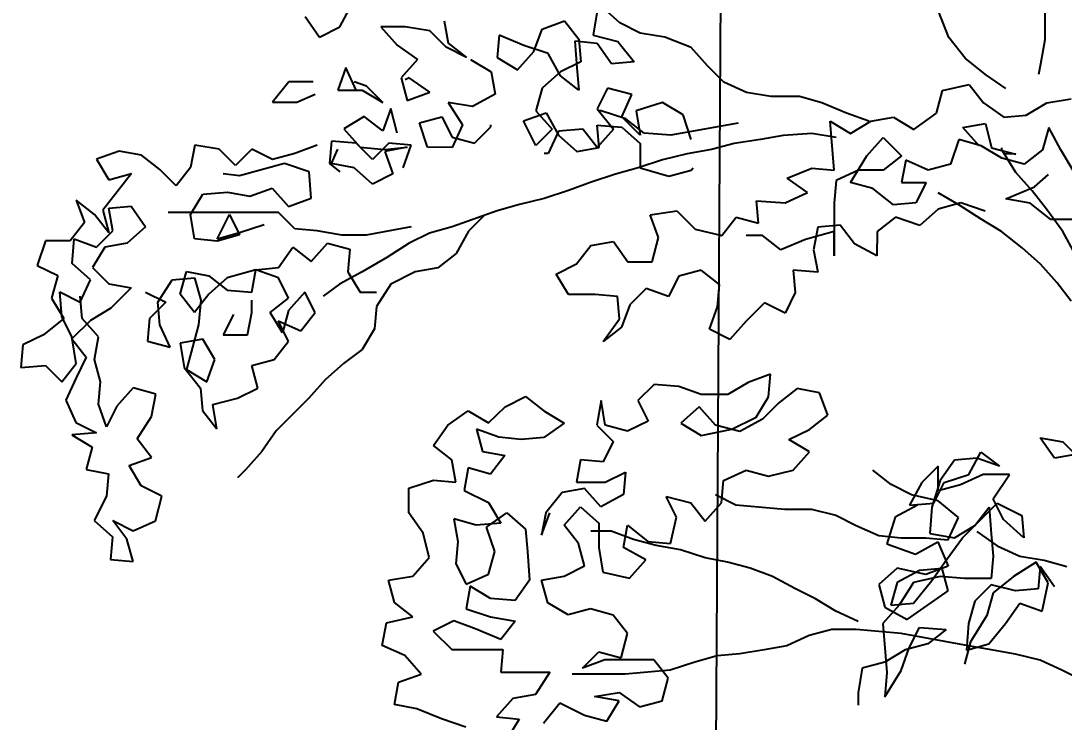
# Model space of a CAD drawing. Header units: millimetres. Extents: x 684983 to 685377, y 990360 to 990509.
# Drawn here: x 685071.111 to 685071.847, y 990440.515 to 990441.01 of the extents above; entities that cross this region are included whole.
import ezdxf

# ---------------------------------------------------------------- set-up
doc = ezdxf.new("R2010")
doc.units = ezdxf.units.MM
doc.layers.add('GRID LEVELS', color=7, linetype='Continuous', lineweight=13)
doc.layers.add('SYMBOLS', color=7, linetype='Continuous')
doc.layers.add('TEAK', color=7, linetype='Continuous')
doc.styles.get("Standard").update_dxf_attribs({"font": 'RomanS'})

# ---------------------------------------------------------------- blocks, each defined once
blk = doc.blocks.new('A$C11072AF8')
at = {"color": 3}
blk.add_line((0.75274, 0.03), (0.75779, 0.80816), dxfattribs=at)
blk = doc.blocks.new('A$C0CA14312')
blk.add_blockref('A$C11072AF8', (0, 0))
blk = doc.blocks.new('CCONUT')
at = {"xscale": 0.6000000000000001, "yscale": 0.6000000000000001, "zscale": 0.6000000000000001}
blk.add_blockref('A$C0CA14312', (-0.45164, -0.018), dxfattribs=at)
blk = doc.blocks.new('A$C25655A80')
at = {"color": 62}
for p, q in [((-0.36371, 1.73452), (-0.36374, 1.69703)), ((-0.69539, 1.7031), (-0.68864, 1.71559)), ((-0.57425, 1.71068), (-0.57619, 1.69915)), ((-0.56368, 1.7049), (-0.57233, 1.7126)), ((-0.40892, 1.69803), (-0.41372, 1.71053)), ((-0.71172, 1.70792), (-0.705, 1.6983)), ((-0.64636, 1.70594), (-0.64444, 1.69537)), ((-0.60022, 1.70205), (-0.58964, 1.70589)), ((-0.58964, 1.70589), (-0.58292, 1.69723)), ((-0.55408, 1.70009), (-0.56368, 1.7049)), ((-0.705, 1.6983), (-0.69539, 1.7031)), ((-0.67616, 1.70308), (-0.66848, 1.69443)), ((-0.66462, 1.70307), (-0.67616, 1.70308)), ((-0.65309, 1.70114), (-0.66462, 1.70307)), ((-0.64541, 1.69344), (-0.65309, 1.70114)), ((-0.62041, 1.69919), (-0.62138, 1.68862)), ((-0.60888, 1.69437), (-0.62041, 1.69919)), ((-0.60407, 1.69148), (-0.60022, 1.70205)), ((-0.57619, 1.69915), (-0.56465, 1.69625)), ((-0.54254, 1.69816), (-0.55408, 1.70009)), ((-0.66848, 1.69443), (-0.65887, 1.68769)), ((-0.64444, 1.69537), (-0.6358, 1.68863)), ((-0.59734, 1.69052), (-0.60888, 1.69437)), ((-0.57427, 1.6953), (-0.58484, 1.69627)), ((-0.58484, 1.69627), (-0.58389, 1.68377)), ((-0.58292, 1.69723), (-0.58197, 1.68666)), ((-0.56755, 1.68568), (-0.57427, 1.6953)), ((-0.56465, 1.69625), (-0.55697, 1.68663)), ((-0.53005, 1.69334), (-0.54254, 1.69816)), ((-0.40124, 1.68841), (-0.40892, 1.69803)), ((-0.36374, 1.69703), (-0.36567, 1.6855)), ((-0.6358, 1.68863), (-0.64541, 1.69344)), ((-0.61177, 1.68284), (-0.60407, 1.69148)), ((-0.59159, 1.67994), (-0.59734, 1.69052)), ((-0.52237, 1.68468), (-0.53005, 1.69334)), ((-0.69252, 1.68387), (-0.69637, 1.6733)), ((-0.68772, 1.6733), (-0.69252, 1.68387)), ((-0.65887, 1.68769), (-0.66657, 1.67904)), ((-0.63388, 1.68767), (-0.62427, 1.68189)), ((-0.62138, 1.68862), (-0.61177, 1.68284)), ((-0.58197, 1.68666), (-0.59158, 1.68186)), ((-0.55697, 1.68663), (-0.56755, 1.68568)), ((-0.51468, 1.67698), (-0.52237, 1.68468)), ((-0.39163, 1.68071), (-0.40124, 1.68841)), ((-0.36567, 1.6855), (-0.36664, 1.68069)), ((-0.66657, 1.67904), (-0.66369, 1.66847)), ((-0.66272, 1.67904), (-0.66465, 1.67808)), ((-0.65312, 1.6723), (-0.66272, 1.67904)), ((-0.62427, 1.68189), (-0.62236, 1.67131)), ((-0.59158, 1.68186), (-0.60024, 1.67418)), ((-0.58294, 1.6732), (-0.59159, 1.67994)), ((-0.58389, 1.68377), (-0.58294, 1.6732)), ((-0.38203, 1.67398), (-0.39163, 1.68071)), ((-0.71944, 1.67717), (-0.72714, 1.66756)), ((-0.70791, 1.67716), (-0.71944, 1.67717)), ((-0.68291, 1.67521), (-0.68868, 1.67714)), ((-0.67523, 1.66752), (-0.68291, 1.67521)), ((-0.60024, 1.67418), (-0.60314, 1.6636)), ((-0.56948, 1.67415), (-0.5743, 1.66454)), ((-0.55795, 1.67125), (-0.56948, 1.67415)), ((-0.50411, 1.67217), (-0.51468, 1.67698)), ((-0.41183, 1.67304), (-0.39933, 1.67591)), ((-0.39933, 1.67591), (-0.39261, 1.66726)), ((-0.7156, 1.66755), (-0.70695, 1.67139)), ((-0.69637, 1.6733), (-0.68484, 1.67329)), ((-0.68484, 1.67329), (-0.67523, 1.66752)), ((-0.66369, 1.66847), (-0.65312, 1.6723)), ((-0.62236, 1.67131), (-0.63293, 1.66555)), ((-0.56276, 1.66068), (-0.55795, 1.67125)), ((-0.49258, 1.67023), (-0.50411, 1.67217)), ((-0.47912, 1.67022), (-0.49258, 1.67023)), ((-0.46855, 1.66733), (-0.47912, 1.67022)), ((-0.41472, 1.66247), (-0.41183, 1.67304)), ((-0.36281, 1.66723), (-0.35127, 1.66914)), ((-0.72714, 1.66756), (-0.7156, 1.66755)), ((-0.67139, 1.66463), (-0.67524, 1.65406)), ((-0.66851, 1.65309), (-0.67139, 1.66463)), ((-0.64447, 1.66749), (-0.63775, 1.65691)), ((-0.63293, 1.66555), (-0.64447, 1.66749)), ((-0.5743, 1.66454), (-0.56661, 1.65492)), ((-0.54353, 1.6674), (-0.55603, 1.66356)), ((-0.53392, 1.66162), (-0.54353, 1.6674)), ((-0.45702, 1.66251), (-0.46855, 1.66733)), ((-0.39261, 1.66726), (-0.383, 1.66052)), ((-0.37243, 1.66147), (-0.36281, 1.66723)), ((-0.68389, 1.66079), (-0.69351, 1.65504)), ((-0.67524, 1.65406), (-0.68389, 1.66079)), ((-0.65794, 1.65789), (-0.64736, 1.66076)), ((-0.64736, 1.66076), (-0.64256, 1.65114)), ((-0.60891, 1.6588), (-0.59833, 1.66264)), ((-0.60314, 1.6636), (-0.59545, 1.65495)), ((-0.59833, 1.66264), (-0.59257, 1.65206)), ((-0.57237, 1.66358), (-0.57334, 1.66358)), ((-0.56084, 1.65972), (-0.57237, 1.66358)), ((-0.55412, 1.65202), (-0.56276, 1.66068)), ((-0.5522, 1.65298), (-0.56084, 1.65972)), ((-0.55603, 1.66356), (-0.55412, 1.65202)), ((-0.53009, 1.65008), (-0.53392, 1.66162)), ((-0.44645, 1.65865), (-0.45702, 1.66251)), ((-0.44549, 1.65865), (-0.43491, 1.66057)), ((-0.43491, 1.66057), (-0.4253, 1.65479)), ((-0.4253, 1.65479), (-0.41472, 1.66247)), ((-0.383, 1.66052), (-0.37243, 1.66147)), ((-0.69351, 1.65504), (-0.68582, 1.64638)), ((-0.6541, 1.64635), (-0.65794, 1.65789)), ((-0.63775, 1.65691), (-0.64257, 1.64634)), ((-0.63199, 1.64825), (-0.62429, 1.65593)), ((-0.62429, 1.65593), (-0.62429, 1.65689)), ((-0.60315, 1.64726), (-0.60891, 1.6588)), ((-0.59545, 1.65495), (-0.60315, 1.64726)), ((-0.58103, 1.65493), (-0.59257, 1.65398)), ((-0.57431, 1.64627), (-0.58103, 1.65493)), ((-0.56661, 1.65492), (-0.57431, 1.64627)), ((-0.5743, 1.65685), (-0.56277, 1.65588)), ((-0.57335, 1.64627), (-0.5743, 1.65685)), ((-0.56277, 1.65588), (-0.55412, 1.64818)), ((-0.50797, 1.65775), (-0.5397, 1.65201)), ((-0.46471, 1.65867), (-0.45511, 1.65289)), ((-0.46281, 1.6356), (-0.46471, 1.65867)), ((-0.45511, 1.65289), (-0.44549, 1.65865)), ((-0.40223, 1.65573), (-0.39166, 1.65764)), ((-0.39455, 1.64707), (-0.40223, 1.65573)), ((-0.39166, 1.65764), (-0.38878, 1.6461)), ((-0.36186, 1.65569), (-0.36475, 1.64512)), ((-0.3561, 1.64511), (-0.36186, 1.65569)), ((-0.64256, 1.65114), (-0.63199, 1.64825)), ((-0.59257, 1.65398), (-0.59739, 1.64341)), ((-0.59257, 1.65206), (-0.58393, 1.64436)), ((-0.5397, 1.65201), (-0.5522, 1.65298)), ((-0.49741, 1.65005), (-0.5099, 1.64814)), ((-0.48683, 1.65196), (-0.49741, 1.65005)), ((-0.47337, 1.65291), (-0.48683, 1.65196)), ((-0.46184, 1.65098), (-0.47337, 1.65291)), ((-0.44742, 1.64231), (-0.43973, 1.65096)), ((-0.43973, 1.65096), (-0.43108, 1.6423)), ((-0.40416, 1.64996), (-0.40801, 1.63843)), ((-0.39359, 1.64707), (-0.40416, 1.64996)), ((-0.79926, 1.64456), (-0.80984, 1.64072)), ((-0.78869, 1.64263), (-0.79926, 1.64456)), ((-0.76369, 1.64741), (-0.76562, 1.63684)), ((-0.75215, 1.64548), (-0.76369, 1.64741)), ((-0.74447, 1.63778), (-0.75215, 1.64548)), ((-0.73677, 1.64546), (-0.74447, 1.63778)), ((-0.72717, 1.64065), (-0.73677, 1.64546)), ((-0.70601, 1.64736), (-0.71659, 1.64352)), ((-0.69928, 1.64927), (-0.70025, 1.6387)), ((-0.69929, 1.6387), (-0.6964, 1.64543)), ((-0.68774, 1.6483), (-0.69928, 1.64927)), ((-0.68006, 1.6406), (-0.68774, 1.6483)), ((-0.68582, 1.64638), (-0.67429, 1.6454)), ((-0.67236, 1.64829), (-0.68006, 1.6406)), ((-0.66371, 1.64636), (-0.67429, 1.64444)), ((-0.67429, 1.6454), (-0.66371, 1.64636)), ((-0.66179, 1.64732), (-0.67236, 1.64829)), ((-0.66565, 1.63675), (-0.66179, 1.64732)), ((-0.64257, 1.64634), (-0.6541, 1.64635)), ((-0.58393, 1.64436), (-0.57335, 1.64627)), ((-0.55412, 1.64818), (-0.55413, 1.63664)), ((-0.52048, 1.64526), (-0.53202, 1.64335)), ((-0.5099, 1.64814), (-0.52048, 1.64526)), ((-0.38398, 1.64129), (-0.39359, 1.64707)), ((-0.38878, 1.6461), (-0.37725, 1.64321)), ((-0.38398, 1.64514), (-0.38398, 1.6461)), ((-0.37726, 1.63456), (-0.38398, 1.64514)), ((-0.36475, 1.64512), (-0.37341, 1.6384)), ((-0.35034, 1.6355), (-0.3561, 1.64511)), ((-0.80984, 1.64072), (-0.80408, 1.6311)), ((-0.78004, 1.63589), (-0.78869, 1.64263)), ((-0.71659, 1.64352), (-0.72717, 1.64065)), ((-0.67429, 1.64444), (-0.67045, 1.63387)), ((-0.59739, 1.64341), (-0.59931, 1.64341)), ((-0.54356, 1.64048), (-0.5551, 1.63664)), ((-0.53202, 1.64335), (-0.54356, 1.64048)), ((-0.45513, 1.62982), (-0.44742, 1.64231)), ((-0.43108, 1.6423), (-0.43974, 1.63558)), ((-0.42916, 1.64037), (-0.43109, 1.6298)), ((-0.41859, 1.63556), (-0.42916, 1.64037)), ((-0.37341, 1.6384), (-0.38398, 1.64129)), ((-0.37725, 1.64321), (-0.38302, 1.64322)), ((-0.77236, 1.62819), (-0.78004, 1.63589)), ((-0.76562, 1.63684), (-0.77236, 1.62819)), ((-0.7214, 1.63872), (-0.74255, 1.63297)), ((-0.70987, 1.63486), (-0.7214, 1.63872)), ((-0.70892, 1.62237), (-0.70987, 1.63486)), ((-0.70025, 1.6387), (-0.69545, 1.63485)), ((-0.68872, 1.63677), (-0.69929, 1.6387)), ((-0.68007, 1.62907), (-0.68872, 1.63677)), ((-0.5551, 1.63664), (-0.56567, 1.63377)), ((-0.55413, 1.63664), (-0.54068, 1.63279)), ((-0.54068, 1.63279), (-0.5301, 1.63566)), ((-0.5301, 1.63566), (-0.52914, 1.63662)), ((-0.48493, 1.63177), (-0.47339, 1.63657)), ((-0.47339, 1.63657), (-0.46281, 1.6356)), ((-0.45128, 1.63559), (-0.46185, 1.63079)), ((-0.43974, 1.63558), (-0.45128, 1.63559)), ((-0.40801, 1.63843), (-0.41859, 1.63556)), ((-0.7935, 1.63398), (-0.80698, 1.61669)), ((-0.80408, 1.6311), (-0.7935, 1.63398)), ((-0.74255, 1.63297), (-0.75024, 1.63394)), ((-0.67045, 1.63387), (-0.68007, 1.62907)), ((-0.57721, 1.62994), (-0.58779, 1.6261)), ((-0.56567, 1.63377), (-0.57721, 1.62994)), ((-0.47532, 1.62504), (-0.48493, 1.63177)), ((-0.46185, 1.63079), (-0.46283, 1.62022)), ((-0.44455, 1.62693), (-0.45513, 1.62982)), ((-0.43109, 1.6298), (-0.41956, 1.62979)), ((-0.41956, 1.62979), (-0.42437, 1.62018)), ((-0.36957, 1.6259), (-0.37726, 1.63456)), ((-0.36861, 1.62782), (-0.36188, 1.63358)), ((-0.75986, 1.62433), (-0.74833, 1.62529)), ((-0.74833, 1.62529), (-0.73776, 1.62335)), ((-0.73776, 1.62335), (-0.72718, 1.62719)), ((-0.72718, 1.62719), (-0.71949, 1.61853)), ((-0.58779, 1.6261), (-0.59933, 1.62227)), ((-0.4859, 1.62024), (-0.47532, 1.62504)), ((-0.43495, 1.61923), (-0.44455, 1.62693)), ((-0.40419, 1.6192), (-0.4138, 1.62498)), ((-0.38207, 1.62207), (-0.36861, 1.62782)), ((-0.36285, 1.61724), (-0.36957, 1.6259)), ((-0.81947, 1.62151), (-0.81563, 1.61093)), ((-0.81082, 1.61477), (-0.81947, 1.62151)), ((-0.76564, 1.61473), (-0.75986, 1.62433)), ((-0.71949, 1.61853), (-0.70892, 1.62237)), ((-0.59933, 1.62227), (-0.61087, 1.61939)), ((-0.49935, 1.62121), (-0.4859, 1.62024)), ((-0.4984, 1.61064), (-0.49935, 1.62121)), ((-0.46283, 1.62022), (-0.46285, 1.59522)), ((-0.42437, 1.62018), (-0.43495, 1.61923)), ((-0.40323, 1.62016), (-0.4138, 1.61729)), ((-0.39169, 1.61631), (-0.40323, 1.62016)), ((-0.37054, 1.62013), (-0.38207, 1.62207)), ((-0.36093, 1.61243), (-0.37054, 1.62013)), ((-0.80698, 1.61669), (-0.8041, 1.60611)), ((-0.80409, 1.61765), (-0.79352, 1.6186)), ((-0.80218, 1.60707), (-0.80409, 1.61765)), ((-0.79352, 1.6186), (-0.78679, 1.60898)), ((-0.7243, 1.61565), (-0.77621, 1.6157)), ((-0.71662, 1.60795), (-0.7243, 1.61565)), ((-0.62144, 1.61652), (-0.6426, 1.60885)), ((-0.61087, 1.61939), (-0.62144, 1.61652)), ((-0.54935, 1.61453), (-0.53685, 1.61644)), ((-0.53685, 1.61644), (-0.52821, 1.60778)), ((-0.4138, 1.61729), (-0.42246, 1.60961)), ((-0.39362, 1.61246), (-0.40419, 1.6192)), ((-0.35517, 1.60666), (-0.36285, 1.61724)), ((-0.81563, 1.61093), (-0.82237, 1.60228)), ((-0.8041, 1.60611), (-0.81082, 1.61477)), ((-0.76373, 1.60319), (-0.76564, 1.61473)), ((-0.75315, 1.60318), (-0.74738, 1.61471)), ((-0.74738, 1.61471), (-0.74258, 1.60509)), ((-0.62721, 1.6146), (-0.63491, 1.60692)), ((-0.54551, 1.60395), (-0.54935, 1.61453)), ((-0.51571, 1.60489), (-0.50897, 1.61353)), ((-0.50897, 1.61353), (-0.4984, 1.61064)), ((-0.43399, 1.61346), (-0.44265, 1.60674)), ((-0.42246, 1.60961), (-0.43399, 1.61346)), ((-0.38401, 1.60669), (-0.39362, 1.61246)), ((-0.3494, 1.61242), (-0.36093, 1.61243)), ((-0.80987, 1.59939), (-0.80218, 1.60707)), ((-0.78679, 1.60898), (-0.79545, 1.6013)), ((-0.74258, 1.60605), (-0.75315, 1.60318)), ((-0.73104, 1.60989), (-0.74258, 1.60605)), ((-0.70605, 1.60698), (-0.71662, 1.60795)), ((-0.69451, 1.60505), (-0.70605, 1.60698)), ((-0.66183, 1.60886), (-0.68298, 1.60504)), ((-0.65318, 1.60597), (-0.66279, 1.60117)), ((-0.6426, 1.60885), (-0.65318, 1.60597)), ((-0.63491, 1.60692), (-0.64069, 1.59635)), ((-0.52821, 1.60778), (-0.51571, 1.60489)), ((-0.46284, 1.60676), (-0.4763, 1.60293)), ((-0.47053, 1.60869), (-0.47246, 1.59812)), ((-0.45995, 1.60964), (-0.47053, 1.60869)), ((-0.46285, 1.59522), (-0.46284, 1.60676)), ((-0.45323, 1.60098), (-0.45995, 1.60964)), ((-0.44265, 1.60674), (-0.44266, 1.59521)), ((-0.37441, 1.59899), (-0.38401, 1.60669)), ((-0.34941, 1.59608), (-0.35517, 1.60666)), ((-0.8339, 1.60229), (-0.83776, 1.59076)), ((-0.82237, 1.60228), (-0.8339, 1.60229)), ((-0.82142, 1.59171), (-0.82045, 1.60324)), ((-0.82045, 1.60324), (-0.80987, 1.59939)), ((-0.79545, 1.6013), (-0.80603, 1.59938)), ((-0.75316, 1.60222), (-0.76373, 1.60319)), ((-0.74258, 1.60509), (-0.75316, 1.60222)), ((-0.70894, 1.59257), (-0.70125, 1.60121)), ((-0.70125, 1.60121), (-0.69067, 1.59832)), ((-0.68298, 1.60504), (-0.69451, 1.60505)), ((-0.66279, 1.60117), (-0.67337, 1.59446)), ((-0.57724, 1.60013), (-0.56666, 1.60205)), ((-0.56666, 1.60205), (-0.55994, 1.59243)), ((-0.54841, 1.59242), (-0.54551, 1.60395)), ((-0.49649, 1.60487), (-0.50418, 1.60487)), ((-0.48784, 1.59813), (-0.49649, 1.60487)), ((-0.4763, 1.60293), (-0.48784, 1.59813)), ((-0.44266, 1.59521), (-0.45323, 1.60098)), ((-0.80603, 1.59938), (-0.81181, 1.58978)), ((-0.72433, 1.5897), (-0.71759, 1.5993)), ((-0.71759, 1.5993), (-0.70894, 1.59257)), ((-0.69067, 1.59832), (-0.69165, 1.58774)), ((-0.64069, 1.59635), (-0.64935, 1.58963)), ((-0.58398, 1.59149), (-0.57724, 1.60013)), ((-0.47246, 1.59812), (-0.47055, 1.58754)), ((-0.36576, 1.59129), (-0.37441, 1.59899)), ((-0.83776, 1.59076), (-0.82815, 1.58595)), ((-0.81277, 1.58401), (-0.82142, 1.59171)), ((-0.67337, 1.59446), (-0.68492, 1.58774)), ((-0.59359, 1.58669), (-0.58398, 1.59149)), ((-0.55994, 1.59243), (-0.54841, 1.59242)), ((-0.35808, 1.58263), (-0.36576, 1.59129)), ((-0.82815, 1.58595), (-0.83105, 1.57537)), ((-0.81181, 1.58978), (-0.80412, 1.58208)), ((-0.77048, 1.57724), (-0.76759, 1.58781)), ((-0.76759, 1.58781), (-0.75702, 1.58588)), ((-0.75702, 1.58588), (-0.74837, 1.57914)), ((-0.7349, 1.58874), (-0.74836, 1.58491)), ((-0.73684, 1.57817), (-0.7349, 1.58874)), ((-0.7349, 1.58874), (-0.72433, 1.5897)), ((-0.72433, 1.58489), (-0.7349, 1.58874)), ((-0.68492, 1.58774), (-0.6955, 1.58198)), ((-0.69165, 1.58774), (-0.68589, 1.57812)), ((-0.65992, 1.58771), (-0.67146, 1.58196)), ((-0.64935, 1.58963), (-0.65992, 1.58771)), ((-0.58783, 1.57707), (-0.59359, 1.58669)), ((-0.53592, 1.58568), (-0.54073, 1.57607)), ((-0.52534, 1.58855), (-0.53592, 1.58568)), ((-0.51669, 1.58181), (-0.52534, 1.58855)), ((-0.48208, 1.58851), (-0.48113, 1.57794)), ((-0.47055, 1.58754), (-0.48208, 1.58851)), ((-0.81759, 1.57344), (-0.81277, 1.58401)), ((-0.80412, 1.58208), (-0.79355, 1.58015)), ((-0.78106, 1.57341), (-0.77432, 1.58397)), ((-0.77432, 1.58397), (-0.76375, 1.58492)), ((-0.76375, 1.58492), (-0.76087, 1.57435)), ((-0.74836, 1.58491), (-0.75702, 1.57723)), ((-0.71953, 1.57527), (-0.72433, 1.58489)), ((-0.6955, 1.58198), (-0.70319, 1.57622)), ((-0.67146, 1.58196), (-0.6782, 1.57139)), ((-0.51766, 1.57124), (-0.51669, 1.58181)), ((-0.35136, 1.57397), (-0.35808, 1.58263)), ((-0.8272, 1.57825), (-0.81759, 1.57344)), ((-0.82625, 1.56672), (-0.8272, 1.57825)), ((-0.81663, 1.56575), (-0.81759, 1.57632)), ((-0.79355, 1.58015), (-0.80317, 1.57054)), ((-0.78682, 1.57822), (-0.77721, 1.5734)), ((-0.76376, 1.56858), (-0.77048, 1.57724)), ((-0.75702, 1.57723), (-0.76376, 1.56858)), ((-0.74837, 1.57914), (-0.73684, 1.57817)), ((-0.71184, 1.57815), (-0.71954, 1.5695)), ((-0.70704, 1.56853), (-0.71184, 1.57815)), ((-0.68589, 1.57812), (-0.6782, 1.57812)), ((-0.57534, 1.57706), (-0.58783, 1.57707)), ((-0.56476, 1.57609), (-0.57534, 1.57706)), ((-0.56381, 1.56552), (-0.56476, 1.57609)), ((-0.5513, 1.57992), (-0.559, 1.57224)), ((-0.54073, 1.57607), (-0.5513, 1.57992)), ((-0.48113, 1.57794), (-0.48594, 1.56833)), ((-0.83105, 1.57537), (-0.82529, 1.56576)), ((-0.77721, 1.5734), (-0.78491, 1.56572)), ((-0.78011, 1.56283), (-0.78106, 1.57341)), ((-0.76087, 1.57435), (-0.76184, 1.56281)), ((-0.73684, 1.56856), (-0.73684, 1.57433)), ((-0.72819, 1.56855), (-0.71953, 1.57527)), ((-0.6782, 1.57139), (-0.67917, 1.56081)), ((-0.559, 1.57224), (-0.56285, 1.56167)), ((-0.52152, 1.56067), (-0.51766, 1.57124)), ((-0.49555, 1.57314), (-0.50421, 1.5645)), ((-0.48594, 1.56833), (-0.49555, 1.57314)), ((-0.82145, 1.5571), (-0.82625, 1.56672)), ((-0.80317, 1.57054), (-0.81279, 1.56478)), ((-0.7455, 1.5676), (-0.75031, 1.558)), ((-0.73878, 1.55799), (-0.73684, 1.56856)), ((-0.72243, 1.55893), (-0.72819, 1.56855)), ((-0.71954, 1.5695), (-0.72243, 1.55893)), ((-0.71378, 1.55989), (-0.70704, 1.56853)), ((-0.82529, 1.56576), (-0.83491, 1.55807)), ((-0.81279, 1.56478), (-0.82145, 1.55614)), ((-0.80895, 1.55709), (-0.81663, 1.56575)), ((-0.78491, 1.56572), (-0.78588, 1.55514)), ((-0.77531, 1.55225), (-0.78011, 1.56283)), ((-0.76184, 1.56281), (-0.76763, 1.54167)), ((-0.72435, 1.5647), (-0.71378, 1.55989)), ((-0.71955, 1.55508), (-0.72435, 1.5647)), ((-0.57151, 1.55495), (-0.56381, 1.56552)), ((-0.56285, 1.56167), (-0.57151, 1.55495)), ((-0.50421, 1.5645), (-0.51191, 1.55586)), ((-0.83491, 1.55807), (-0.84452, 1.55328)), ((-0.81954, 1.5446), (-0.82145, 1.5571)), ((-0.81088, 1.54652), (-0.80895, 1.55709)), ((-0.75031, 1.558), (-0.73878, 1.55799)), ((-0.67917, 1.56081), (-0.68495, 1.55121)), ((-0.51191, 1.55586), (-0.52152, 1.56067)), ((-0.84452, 1.55328), (-0.84549, 1.5427)), ((-0.82145, 1.55614), (-0.81473, 1.54748)), ((-0.78588, 1.55514), (-0.77531, 1.55225)), ((-0.75993, 1.55608), (-0.7705, 1.55417)), ((-0.7705, 1.55417), (-0.76859, 1.54263)), ((-0.75417, 1.54646), (-0.75993, 1.55608)), ((-0.72629, 1.54644), (-0.71955, 1.55508)), ((-0.81473, 1.54748), (-0.81954, 1.53787)), ((-0.80801, 1.53594), (-0.81088, 1.54652)), ((-0.75802, 1.53589), (-0.75417, 1.54646)), ((-0.73687, 1.54356), (-0.72629, 1.54644)), ((-0.68495, 1.55121), (-0.69361, 1.54449)), ((-0.84549, 1.5427), (-0.83396, 1.54365)), ((-0.83396, 1.54365), (-0.82628, 1.53596)), ((-0.82628, 1.53596), (-0.81954, 1.5446)), ((-0.76859, 1.54263), (-0.76091, 1.53301)), ((-0.76763, 1.54167), (-0.75802, 1.53589)), ((-0.73399, 1.53299), (-0.73687, 1.54356)), ((-0.69361, 1.54449), (-0.70227, 1.5368)), ((-0.81954, 1.53787), (-0.82436, 1.5273)), ((-0.70227, 1.5368), (-0.70996, 1.52816)), ((-0.4927, 1.5395), (-0.50328, 1.53566)), ((-0.49367, 1.52892), (-0.4927, 1.5395)), ((-0.80898, 1.52537), (-0.80801, 1.53594)), ((-0.79263, 1.53304), (-0.80033, 1.5244)), ((-0.78206, 1.53015), (-0.79263, 1.53304)), ((-0.76091, 1.53301), (-0.75996, 1.52244)), ((-0.74361, 1.52819), (-0.73399, 1.53299)), ((-0.5475, 1.53474), (-0.5552, 1.52706)), ((-0.53596, 1.53377), (-0.5475, 1.53474)), ((-0.52539, 1.52991), (-0.53596, 1.53377)), ((-0.50328, 1.53566), (-0.5129, 1.5299)), ((-0.48021, 1.53275), (-0.48887, 1.52603)), ((-0.46964, 1.53082), (-0.48021, 1.53275)), ((-0.82436, 1.5273), (-0.81956, 1.51672)), ((-0.78399, 1.51957), (-0.78206, 1.53015)), ((-0.75515, 1.52532), (-0.74361, 1.52819)), ((-0.70996, 1.52816), (-0.72536, 1.51279)), ((-0.61768, 1.52423), (-0.60807, 1.52903)), ((-0.60807, 1.52903), (-0.59942, 1.52229)), ((-0.5725, 1.52707), (-0.57443, 1.51554)), ((-0.57059, 1.51553), (-0.5725, 1.52707)), ((-0.5552, 1.52706), (-0.5504, 1.51744)), ((-0.5129, 1.5299), (-0.52539, 1.52991)), ((-0.49945, 1.51931), (-0.49367, 1.52892)), ((-0.4658, 1.52024), (-0.46964, 1.53082)), ((-0.80515, 1.51479), (-0.80898, 1.52537)), ((-0.80033, 1.5244), (-0.80515, 1.51479)), ((-0.75996, 1.52244), (-0.75324, 1.51378)), ((-0.75324, 1.51378), (-0.75515, 1.52532)), ((-0.64461, 1.5156), (-0.63499, 1.52232)), ((-0.63499, 1.52232), (-0.62538, 1.51655)), ((-0.62538, 1.51655), (-0.61768, 1.52423)), ((-0.59942, 1.52229), (-0.58981, 1.51651)), ((-0.52636, 1.52415), (-0.53502, 1.51646)), ((-0.51868, 1.51549), (-0.52636, 1.52415)), ((-0.48887, 1.52603), (-0.49656, 1.51835)), ((-0.79073, 1.50901), (-0.78399, 1.51957)), ((-0.5504, 1.51744), (-0.56002, 1.51264)), ((-0.51099, 1.51356), (-0.49945, 1.51931)), ((-0.49656, 1.51835), (-0.50714, 1.51259)), ((-0.47446, 1.51352), (-0.4658, 1.52024)), ((-0.81956, 1.51672), (-0.80995, 1.51191)), ((-0.72536, 1.51279), (-0.7321, 1.50319)), ((-0.65135, 1.506), (-0.64461, 1.5156)), ((-0.63115, 1.51367), (-0.62828, 1.50309)), ((-0.62058, 1.50981), (-0.63115, 1.51367)), ((-0.58981, 1.51651), (-0.59943, 1.50979)), ((-0.57443, 1.51554), (-0.56675, 1.50784)), ((-0.56002, 1.51264), (-0.57059, 1.51553)), ((-0.53502, 1.51646), (-0.52541, 1.51069)), ((-0.52541, 1.51069), (-0.51099, 1.51356)), ((-0.50714, 1.51259), (-0.51868, 1.51549)), ((-0.48408, 1.50873), (-0.47446, 1.51352)), ((-0.80995, 1.51191), (-0.82149, 1.51096)), ((-0.82149, 1.51096), (-0.81188, 1.50518)), ((-0.78401, 1.50035), (-0.79073, 1.50901)), ((-0.61001, 1.50884), (-0.62058, 1.50981)), ((-0.59943, 1.50979), (-0.61001, 1.50884)), ((-0.56675, 1.50784), (-0.57156, 1.49823)), ((-0.47447, 1.50295), (-0.48408, 1.50873)), ((-0.36584, 1.50958), (-0.35526, 1.50765)), ((-0.35912, 1.49996), (-0.36584, 1.50958)), ((-0.35526, 1.50765), (-0.34662, 1.49899)), ((-0.81188, 1.50518), (-0.81478, 1.49461)), ((-0.7321, 1.50319), (-0.7398, 1.49454)), ((-0.6427, 1.49926), (-0.65135, 1.506)), ((-0.62828, 1.50309), (-0.6177, 1.50116)), ((-0.48217, 1.4943), (-0.47447, 1.50295)), ((-0.3995, 1.49231), (-0.39372, 1.50288)), ((-0.39372, 1.50288), (-0.38507, 1.49614)), ((-0.79459, 1.49651), (-0.78401, 1.50035)), ((-0.64079, 1.48868), (-0.6427, 1.49926)), ((-0.6177, 1.50116), (-0.62444, 1.49251)), ((-0.58214, 1.4992), (-0.58407, 1.48863)), ((-0.57156, 1.49823), (-0.58214, 1.4992)), ((-0.40622, 1.49904), (-0.41296, 1.48943)), ((-0.39564, 1.49999), (-0.40622, 1.49904)), ((-0.38507, 1.49614), (-0.39564, 1.49999)), ((-0.34854, 1.50187), (-0.35912, 1.49996)), ((-0.81478, 1.49461), (-0.8042, 1.49268)), ((-0.8042, 1.49268), (-0.80518, 1.4821)), ((-0.78883, 1.48689), (-0.79459, 1.49651)), ((-0.7398, 1.49454), (-0.74364, 1.4907)), ((-0.63501, 1.49541), (-0.63695, 1.48483)), ((-0.62444, 1.49251), (-0.63501, 1.49541)), ((-0.57061, 1.48862), (-0.56099, 1.49342)), ((-0.56099, 1.49342), (-0.56197, 1.48284)), ((-0.51486, 1.48953), (-0.50428, 1.49432)), ((-0.50428, 1.49432), (-0.49371, 1.49143)), ((-0.49371, 1.49143), (-0.48217, 1.4943)), ((-0.43603, 1.48753), (-0.44468, 1.49427)), ((-0.41391, 1.49616), (-0.42161, 1.48848)), ((-0.41392, 1.48463), (-0.41391, 1.49616)), ((-0.6629, 1.48582), (-0.65136, 1.48965)), ((-0.65136, 1.48965), (-0.64079, 1.48868)), ((-0.58407, 1.48863), (-0.57061, 1.48862)), ((-0.51583, 1.47895), (-0.51486, 1.48953)), ((-0.42642, 1.48272), (-0.43603, 1.48753)), ((-0.42161, 1.48848), (-0.42739, 1.47791)), ((-0.41296, 1.48943), (-0.41681, 1.47694)), ((-0.41585, 1.47886), (-0.41104, 1.48847)), ((-0.40335, 1.4875), (-0.41392, 1.48463)), ((-0.41104, 1.48847), (-0.3995, 1.49231)), ((-0.39277, 1.4923), (-0.40335, 1.4875)), ((-0.38027, 1.49229), (-0.39277, 1.4923)), ((-0.38797, 1.48076), (-0.38027, 1.49229)), ((-0.77922, 1.48208), (-0.78883, 1.48689)), ((-0.66291, 1.47428), (-0.6629, 1.48582)), ((-0.63695, 1.48483), (-0.62542, 1.47905)), ((-0.5908, 1.48383), (-0.5985, 1.47422)), ((-0.58023, 1.48574), (-0.5908, 1.48383)), ((-0.57255, 1.47708), (-0.58023, 1.48574)), ((-0.56197, 1.48284), (-0.57255, 1.47708)), ((-0.51871, 1.4828), (-0.5091, 1.47799)), ((-0.41393, 1.47982), (-0.42642, 1.48272)), ((-0.80518, 1.4821), (-0.81095, 1.47057)), ((-0.78212, 1.47055), (-0.77922, 1.48208)), ((-0.62542, 1.47905), (-0.61966, 1.46944)), ((-0.54178, 1.48186), (-0.53025, 1.47897)), ((-0.53698, 1.47224), (-0.54178, 1.48186)), ((-0.53025, 1.47897), (-0.52353, 1.47031)), ((-0.52353, 1.47031), (-0.51583, 1.47895)), ((-0.5091, 1.47799), (-0.48603, 1.47604)), ((-0.42354, 1.47791), (-0.43412, 1.47215)), ((-0.42739, 1.47791), (-0.41585, 1.47886)), ((-0.40432, 1.47212), (-0.41393, 1.47982)), ((-0.40241, 1.46251), (-0.38605, 1.47884)), ((-0.38317, 1.47114), (-0.38797, 1.48076)), ((-0.38605, 1.47884), (-0.37452, 1.47306)), ((-0.65619, 1.46466), (-0.66291, 1.47428)), ((-0.62639, 1.46752), (-0.61677, 1.47424)), ((-0.61677, 1.47424), (-0.60812, 1.46654)), ((-0.60044, 1.46365), (-0.59658, 1.47422)), ((-0.5985, 1.47422), (-0.60044, 1.46365)), ((-0.58986, 1.46845), (-0.58216, 1.47709)), ((-0.58216, 1.47709), (-0.57351, 1.46939)), ((-0.48603, 1.47604), (-0.47353, 1.47603)), ((-0.47353, 1.47603), (-0.462, 1.47314)), ((-0.462, 1.47314), (-0.45239, 1.46832)), ((-0.41681, 1.47694), (-0.41779, 1.46445)), ((-0.39664, 1.46827), (-0.3899, 1.47692)), ((-0.3899, 1.47692), (-0.38895, 1.46442)), ((-0.37452, 1.47306), (-0.37357, 1.46248)), ((-0.81095, 1.47057), (-0.80231, 1.46287)), ((-0.8023, 1.47057), (-0.79269, 1.46575)), ((-0.79558, 1.46191), (-0.8023, 1.47057)), ((-0.79269, 1.46575), (-0.78212, 1.47055)), ((-0.64176, 1.47138), (-0.63985, 1.4608)), ((-0.63119, 1.46849), (-0.64176, 1.47138)), ((-0.61966, 1.46944), (-0.63119, 1.46849)), ((-0.58314, 1.45979), (-0.58986, 1.46845)), ((-0.57351, 1.46939), (-0.57352, 1.45786)), ((-0.56199, 1.45785), (-0.56006, 1.46842)), ((-0.56006, 1.46842), (-0.55045, 1.46072)), ((-0.53988, 1.45975), (-0.53698, 1.47224)), ((-0.45239, 1.46832), (-0.44182, 1.46351)), ((-0.43412, 1.47215), (-0.43798, 1.45966)), ((-0.40914, 1.46155), (-0.40432, 1.47212)), ((-0.40625, 1.46251), (-0.39664, 1.46827)), ((-0.37357, 1.46248), (-0.38317, 1.47114)), ((-0.65332, 1.45313), (-0.65619, 1.46466)), ((-0.62255, 1.45598), (-0.62639, 1.46752)), ((-0.60812, 1.46654), (-0.60717, 1.45597)), ((-0.56775, 1.46554), (-0.57736, 1.46555)), ((-0.55718, 1.46169), (-0.56775, 1.46554)), ((-0.44182, 1.46351), (-0.43125, 1.46254)), ((-0.41779, 1.46445), (-0.40625, 1.46251)), ((-0.39568, 1.46539), (-0.38607, 1.45865)), ((-0.38895, 1.46442), (-0.388, 1.45384)), ((-0.80231, 1.46287), (-0.80328, 1.4523)), ((-0.79271, 1.45133), (-0.79558, 1.46191)), ((-0.63985, 1.4608), (-0.64082, 1.45023)), ((-0.58026, 1.44921), (-0.58314, 1.45979)), ((-0.54661, 1.4588), (-0.55718, 1.46169)), ((-0.55045, 1.46072), (-0.53988, 1.45975)), ((-0.53507, 1.45686), (-0.54661, 1.4588)), ((-0.43798, 1.45966), (-0.42453, 1.45484)), ((-0.43125, 1.46254), (-0.41971, 1.46252)), ((-0.42453, 1.45484), (-0.41395, 1.4606)), ((-0.41971, 1.46252), (-0.40914, 1.46155)), ((-0.41395, 1.4606), (-0.40915, 1.44906)), ((-0.41011, 1.45194), (-0.40241, 1.46251)), ((-0.38607, 1.45865), (-0.3755, 1.45383)), ((-0.66101, 1.44448), (-0.65332, 1.45313)), ((-0.62545, 1.44541), (-0.62255, 1.45598)), ((-0.60717, 1.45597), (-0.60622, 1.44251)), ((-0.57352, 1.45786), (-0.57161, 1.44632)), ((-0.55142, 1.45207), (-0.56199, 1.45785)), ((-0.52354, 1.45301), (-0.53507, 1.45686)), ((-0.388, 1.45384), (-0.38897, 1.44327)), ((-0.3755, 1.45383), (-0.36397, 1.4519)), ((-0.80328, 1.4523), (-0.79271, 1.45133)), ((-0.64082, 1.45023), (-0.63602, 1.44061)), ((-0.58988, 1.44442), (-0.58026, 1.44921)), ((-0.55912, 1.44343), (-0.55142, 1.45207)), ((-0.51297, 1.45107), (-0.52354, 1.45301)), ((-0.5024, 1.44818), (-0.51297, 1.45107)), ((-0.49183, 1.44433), (-0.5024, 1.44818)), ((-0.40915, 1.44906), (-0.41973, 1.44522)), ((-0.41685, 1.44233), (-0.41011, 1.45194)), ((-0.36781, 1.45094), (-0.37839, 1.44422)), ((-0.36205, 1.44132), (-0.36781, 1.45094)), ((-0.36589, 1.44902), (-0.36686, 1.43844)), ((-0.35917, 1.4394), (-0.36589, 1.44902)), ((-0.36397, 1.4519), (-0.35339, 1.44901)), ((-0.67255, 1.44257), (-0.66101, 1.44448)), ((-0.63602, 1.44061), (-0.62545, 1.44541)), ((-0.60045, 1.4425), (-0.58988, 1.44442)), ((-0.57161, 1.44632), (-0.55912, 1.44343)), ((-0.48126, 1.43855), (-0.49183, 1.44433)), ((-0.43318, 1.44812), (-0.44184, 1.44043)), ((-0.42261, 1.44715), (-0.43319, 1.44139)), ((-0.41973, 1.44522), (-0.43318, 1.44812)), ((-0.413, 1.44425), (-0.4255, 1.44138)), ((-0.41203, 1.4481), (-0.42261, 1.44715)), ((-0.40146, 1.44328), (-0.413, 1.44425)), ((-0.40916, 1.43752), (-0.41203, 1.4481)), ((-0.38897, 1.44327), (-0.40146, 1.44328)), ((-0.37839, 1.44422), (-0.38801, 1.43654)), ((-0.66968, 1.43199), (-0.67255, 1.44257)), ((-0.6341, 1.43965), (-0.63604, 1.42908)), ((-0.6245, 1.43387), (-0.6341, 1.43965)), ((-0.60622, 1.44251), (-0.61296, 1.4329)), ((-0.59758, 1.43193), (-0.60045, 1.4425)), ((-0.47165, 1.43373), (-0.48126, 1.43855)), ((-0.44184, 1.44043), (-0.43897, 1.42986)), ((-0.43319, 1.44139), (-0.43608, 1.43082)), ((-0.4255, 1.44138), (-0.43224, 1.43081)), ((-0.42551, 1.43177), (-0.41685, 1.44233)), ((-0.38897, 1.44039), (-0.39667, 1.4327)), ((-0.37744, 1.43749), (-0.38897, 1.44039)), ((-0.36686, 1.43844), (-0.37744, 1.43749)), ((-0.36495, 1.42787), (-0.36205, 1.44132)), ((-0.61296, 1.4329), (-0.6245, 1.43387)), ((-0.46204, 1.42796), (-0.47165, 1.43373)), ((-0.4284, 1.42408), (-0.40916, 1.43752)), ((-0.38801, 1.43654), (-0.39091, 1.42597)), ((-0.66103, 1.42525), (-0.66968, 1.43199)), ((-0.63604, 1.42908), (-0.6245, 1.42522)), ((-0.58797, 1.42615), (-0.59758, 1.43193)), ((-0.5774, 1.42902), (-0.58797, 1.42615)), ((-0.56682, 1.42613), (-0.5774, 1.42902)), ((-0.43224, 1.43081), (-0.43994, 1.42217)), ((-0.43897, 1.42986), (-0.4284, 1.42408)), ((-0.43608, 1.43082), (-0.42551, 1.43177)), ((-0.39667, 1.4327), (-0.39956, 1.42213)), ((-0.38226, 1.42212), (-0.37552, 1.43172)), ((-0.37552, 1.43172), (-0.36495, 1.42787)), ((-0.67353, 1.42238), (-0.66103, 1.42525)), ((-0.6245, 1.42522), (-0.61297, 1.42329)), ((-0.5601, 1.41747), (-0.56682, 1.42613)), ((-0.45147, 1.42314), (-0.46204, 1.42796)), ((-0.39091, 1.42597), (-0.39861, 1.41348)), ((-0.67546, 1.41181), (-0.67353, 1.42238)), ((-0.64181, 1.42331), (-0.65143, 1.41852)), ((-0.63124, 1.41946), (-0.64181, 1.42331)), ((-0.61971, 1.41464), (-0.63124, 1.41946)), ((-0.61297, 1.42329), (-0.61971, 1.41464)), ((-0.46397, 1.41931), (-0.47455, 1.41643)), ((-0.45244, 1.4193), (-0.46397, 1.41931)), ((-0.43129, 1.41735), (-0.45244, 1.4193)), ((-0.43994, 1.42217), (-0.43803, 1.3991)), ((-0.42745, 1.41062), (-0.42263, 1.42023)), ((-0.42263, 1.42023), (-0.41014, 1.41926)), ((-0.41014, 1.41926), (-0.4188, 1.41254)), ((-0.39956, 1.42213), (-0.40053, 1.40964)), ((-0.38996, 1.41251), (-0.38226, 1.42212)), ((-0.65143, 1.41852), (-0.64278, 1.40986)), ((-0.563, 1.40594), (-0.5601, 1.41747)), ((-0.47455, 1.41643), (-0.48513, 1.41164)), ((-0.39957, 1.41156), (-0.43129, 1.41735)), ((-0.66489, 1.40699), (-0.67546, 1.41181)), ((-0.64278, 1.40986), (-0.61875, 1.40984)), ((-0.61875, 1.40984), (-0.61972, 1.39926)), ((-0.4957, 1.40972), (-0.50724, 1.40781)), ((-0.48513, 1.41164), (-0.4957, 1.40972)), ((-0.42937, 1.40966), (-0.43899, 1.4039)), ((-0.4313, 1.40005), (-0.42745, 1.41062)), ((-0.4188, 1.41254), (-0.42937, 1.40966)), ((-0.39861, 1.41348), (-0.4015, 1.40291)), ((-0.40053, 1.40964), (-0.38996, 1.41251)), ((-0.38804, 1.40962), (-0.39957, 1.41156)), ((-0.37746, 1.40769), (-0.38804, 1.40962)), ((-0.65721, 1.39833), (-0.66489, 1.40699)), ((-0.58127, 1.40115), (-0.57357, 1.40883)), ((-0.57069, 1.40498), (-0.58127, 1.40115)), ((-0.57357, 1.40883), (-0.563, 1.40594)), ((-0.54762, 1.40496), (-0.57069, 1.40498)), ((-0.5409, 1.39631), (-0.54762, 1.40496)), ((-0.52839, 1.40398), (-0.53993, 1.40015)), ((-0.51782, 1.40686), (-0.52839, 1.40398)), ((-0.50724, 1.40781), (-0.51782, 1.40686)), ((-0.36593, 1.4048), (-0.37746, 1.40769)), ((-0.35536, 1.39998), (-0.36593, 1.4048)), ((-0.61972, 1.39926), (-0.59665, 1.39924)), ((-0.59665, 1.39924), (-0.60339, 1.38867)), ((-0.53993, 1.40015), (-0.56108, 1.39825)), ((-0.44957, 1.40103), (-0.4515, 1.38949)), ((-0.43899, 1.4039), (-0.44957, 1.40103)), ((-0.43901, 1.38756), (-0.4313, 1.40005)), ((-0.43803, 1.3991), (-0.43901, 1.38756)), ((-0.34575, 1.39517), (-0.35536, 1.39998)), ((-0.66972, 1.38393), (-0.66779, 1.3945)), ((-0.66779, 1.3945), (-0.65721, 1.39833)), ((-0.56108, 1.39825), (-0.58608, 1.39827)), ((-0.54379, 1.38573), (-0.5409, 1.39631)), ((-0.57551, 1.38769), (-0.56397, 1.3896)), ((-0.56397, 1.3896), (-0.55437, 1.38286)), ((-0.4515, 1.38949), (-0.45151, 1.38373)), ((-0.61396, 1.38676), (-0.62166, 1.37811)), ((-0.60339, 1.38867), (-0.61396, 1.38676)), ((-0.59955, 1.37521), (-0.59186, 1.38482)), ((-0.59186, 1.38482), (-0.58033, 1.37904)), ((-0.56398, 1.38575), (-0.57551, 1.38769)), ((-0.56975, 1.37614), (-0.56398, 1.38575)), ((-0.55437, 1.38286), (-0.54379, 1.38573)), ((-0.65915, 1.38199), (-0.66972, 1.38393)), ((-0.64762, 1.37718), (-0.65915, 1.38199)), ((-0.63609, 1.37332), (-0.64762, 1.37718)), ((-0.62166, 1.37811), (-0.61109, 1.37714)), ((-0.61109, 1.37714), (-0.61687, 1.36754)), ((-0.58033, 1.37904), (-0.56975, 1.37614))]:
    blk.add_line(p, q, dxfattribs=at)
blk = doc.blocks.new('TR')
blk.add_blockref('A$C25655A80', (0.01921, 0.01485, 1.34531))

msp = doc.modelspace()

# ---------------------------------------------------------------- block references
at = {"layer": 'SYMBOLS', "ltscale": 10, "xscale": 2.5, "yscale": 2.5, "zscale": 2.5}
msp.add_blockref('CCONUT', (685071.601, 990440.463, 97.92), dxfattribs=at)
at = {"layer": 'TEAK', "xscale": 1.5, "yscale": 1.5, "zscale": 1.5}
msp.add_blockref('TR', (685072.35, 990438.429, 97.796), dxfattribs=at)

# ---------------------------------------------------------------- texts
at = {"layer": 'GRID LEVELS', "width": 0.5}
msp.add_text('97.901', height=0.8, rotation=45, dxfattribs=at).set_placement((685071.62998, 990439.15777, 97.90116))

doc.saveas('drawing.dxf')
